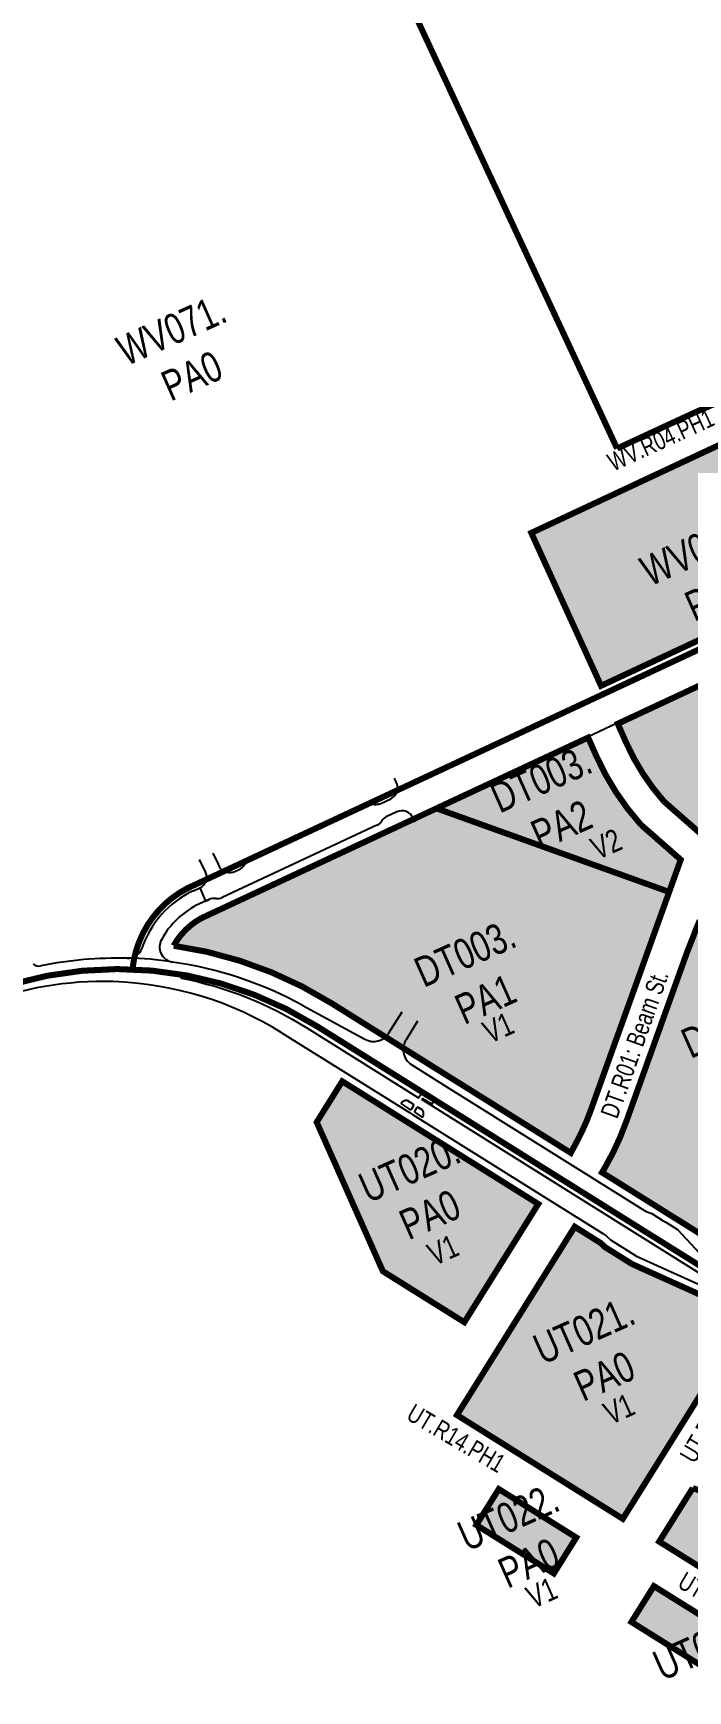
# Model space of a CAD drawing. Extents: x -12122 to 209056, y 8433 to 204611.
# Drawn here: x 33530 to 46513, y 85698 to 118567 of the extents above; entities that cross this region are included whole.
import ezdxf

# ---------------------------------------------------------------- set-up
doc = ezdxf.new("R2010")
doc.units = 0
doc.header["$LTSCALE"] = 1200
doc.header["$MEASUREMENT"] = 0
doc.linetypes.add('DASHED2', pattern=[0.375, 0.25, -0.125])
doc.linetypes.add('HIDDEN2', pattern=[0.1875, 0.125, -0.0625])
for name, color, linetype, true_color in [('a-hatch-2018', 7, 'Continuous', 0xffb689), ('a-hatch-2019', 7, 'Continuous', 0xffb689), ('a-hatch-2020', 7, 'Continuous', 0xffb689), ('a-note-bldgs', 1, 'Continuous', 0xff0000), ('a-site-districts', 7, 'DASHED2', 0x0024c5), ('a-site-parcel-Color', 1, 'HIDDEN2', 0xff0000)]:
    doc.layers.add(name, color=color, linetype=linetype, true_color=true_color)
for name, color, linetype in [('a-note-blocks', 3, 'Continuous'), ('a-note-parcel', 3, 'Continuous'), ('a-note-streets', 4, 'Continuous'), ('a-site-buildable', 4, 'Continuous'), ('a-site-road', 1, 'Continuous'), ('a-site-road-2017', 1, 'Continuous')]:
    doc.layers.add(name, color=color, linetype=linetype)
doc.layers.add('NoPlot', color=193, linetype='Continuous', plot=False)
doc.styles.add('SWISS_LIGHT', font='swissl.ttf', dxfattribs={"width": 0.75})

# ---------------------------------------------------------------- blocks, each defined once
blk = doc.blocks.new('Parkway-flat-1')
at = {"layer": 'a-site-road-2017'}
for p, q in [((22873885.37516592, 27684370.00499186), (22873878.18628204, 27684641.6539177)), ((22873650.01053846, 27684123.69904433), (22873651.28805426, 27683836.74289211)), ((22873651.28805426, 27683836.74289211), (22873725.09993014, 27683837.07149924)), ((22877366.53398477, 27683834.12737157), (22873979.26873785, 27683769.8794904)), ((22877834.14640705, 27683915.00975056), (22877617.97878991, 27683910.9095959)), ((22878080.47517362, 27683583.62155107), (22878078.65462312, 27683679.60428699)), ((22874574.52516352, 27681164.26585317), (22875425.73437494, 27680051.86350881)), ((22873976.95901698, 27680829.37561019), (22875641.68888479, 27678364.77797739)), ((22876070.25184105, 27679209.57617141), (22876485.67484142, 27678594.55113756)), ((22876485.67484142, 27678594.55113756), (22879093.64833512, 27674733.50111178)), ((22875641.68888479, 27678364.77797739), (22875681.9896627, 27678305.11352147)), ((22878175.06229356, 27674614.17181182), (22878218.90306793, 27674549.26646543)), ((22878218.90306793, 27674549.26646543), (22878264.82581073, 27674438.40122415)), ((22879093.64833512, 27674733.50111178), (22879137.48910949, 27674668.59576538)), ((22879137.48910949, 27674668.59576538), (22879224.54522464, 27674582.58859815)), ((22879224.54522464, 27674582.58859815), (22879372.31474361, 27674363.81892642)), ((22878264.82581073, 27674438.40122415), (22878604.05829765, 27673936.17464656)), ((22879372.31474361, 27674363.81892642), (22879405.8987252, 27674314.09854648)), ((22879405.8987252, 27674314.09854648), (22879560.38504048, 27674085.3847988)), ((22878604.05829765, 27673936.17464656), (22879547.26604529, 27672882.79604466)), ((22879560.38504048, 27674085.3847988), (22879770.64758334, 27673476.02827554))]:
    blk.add_line(p, q, dxfattribs=at)
for points in [[(22874166.08548648, 27684649.27284696), (22874172.58536706, 27684403.65953505), (22874173.42659937, 27684371.87158921), (22874179.14415119, 27684325.76990917, 0.3563939587289601), (22874417.89397936, 27684138.26385712), (22874511.48752948, 27684140.03909079, 0.1395991324357555), (22874637.20993203, 27684178.43020296, -0.1395991324223621), (22874762.93233458, 27684216.82131515), (22877358.34150755, 27684266.04968332, -0.1395991324638202), (22877485.42932305, 27684232.45374358, 0.06946277790289031), (22877546.62824873, 27684206.78509932, 0.06946277783230455), (22877612.51713842, 27684198.85780383), (22877828.53439078, 27684202.95510646, 0.2993303519580562), (22878046.10127771, 27684352.00827664, 0.06525546939497533), (22878062.02544925, 27684412.32111002, 0.0174860217974862), (22878062.9811767, 27684543.46240593)], [(22872640.61693363, 27682689.29425066, 0.9888381100089532), (22872599.82603551, 27682629.96930196, -0.09104123553331891), (22874466.10933589, 27680726.92380017), (22875930.06708843, 27678559.56507057), (22876014.59173432, 27678616.65783926), (22876135.49406806, 27678437.66447152), (22876160.354258, 27678454.45646229), (22874659.69587748, 27680676.14970138, 0.09670291240652079), (22872640.61693363, 27682689.29425066)], [(22875677.97567212, 27678418.25011095, 0.4142135623965896), (22875711.29741672, 27678411.79555161), (22875770.96187263, 27678452.0963295, 0.4142135624634478), (22875777.41643197, 27678485.41807411), (22875705.88828035, 27678591.31400146, 0.2679491924790541), (22875651.94350917, 27678617.58112277), (22875589.74441852, 27678613.19100662, 0.5773502692802479), (22875571.54602305, 27678575.81697283), (22875677.97567211, 27678418.25011095)], [(22875970.36786634, 27678499.90061466), (22875995.2280563, 27678516.69260544), (22876116.13038999, 27678337.69923767), (22876200.65503591, 27678394.79200637), (22879450.69297039, 27673583.17905062, 0.08917921745181215), (22880191.27058164, 27672822.41207075, -0.4100224409273067), (22880197.02487307, 27672789.20996399), (22880167.94074642, 27672747.29651631), (22879945.6245752, 27672824.16252534), (22879865.15878106, 27672774.75982837, -0.4015458005671435), (22879832.7134467, 27672781.77903923), (22875970.36786634, 27678499.90061466)], [(22875895.9621578, 27678309.91361486), (22875844.58423669, 27678385.97754882, 0.414210107776573), (22875811.26265053, 27678392.43187358), (22875751.59819461, 27678352.13109569, 0.4142135624923567), (22875745.14363528, 27678318.80935107), (22875831.42289541, 27678191.07471718, 0.5773502691780427), (22875872.88895585, 27678194.00146129), (22875900.18654905, 27678250.06251196, 0.2679451183906036), (22875895.96266842, 27678309.91285889)]]:
    blk.add_lwpolyline(points, format="xyb", dxfattribs=at)
for centre, radius, start, end in [((22873645.45916224, 27684363.65588413), 239.9999999915285, 271.0866261461964, 1.515914716303888), ((22870183.35267505, 27684163.54814617), 180.0000000189661, 204.9508829210542, 257.5526968876071), ((22868494.36876544, 27676511.73598428), 7656.000000462713, 64.6533406076904, 77.55269688760707), ((22868408.27646425, 27677067.96967246), 6720.000000139974, 64.25228532085316, 87.44408619473428), ((22873729.6444832, 27683597.1145301), 239.9999999973845, 59.29829564280124, 91.08499706551065), ((22873974.71736157, 27684009.83633025), 240.0000000344946, 239.2982956428012, 271.0866261461964), ((22877361.98260858, 27684074.08421148), 240.000000101051, 271.0866261461964, 302.8749567878868), ((22877622.53016619, 27683670.95275605), 240.0000000312042, 91.08662614619631, 122.8749567878868), ((22877838.69778331, 27683675.05291075), 239.9999999996346, 1.086626146196325, 91.08662614619631), ((22869793.25893345, 27678882.85608617), 4959.63313694804, 56.08443947574766, 66.48805509728393), ((22868408.27646429, 27677067.96967259), 6719.999999995673, 34.03733675983792, 64.25228532085316), ((22868494.3687656, 27676511.73598473), 7655.999999996497, 37.42318221808784, 57.91915396567949)]:
    blk.add_arc(centre, radius, start, end, dxfattribs=at)
at = {"layer": 'NoPlot'}
for p, q in [((22873512.92996491, 27684124.09945095), (22873650.01053846, 27684123.69904433)), ((22873725.09993014, 27683837.07149924), (22873518.3916164, 27683836.15124318)), ((22875913.1390355, 27679972.31222614), (22876325.41007185, 27680250.7836077)), ((22876526.91396135, 27679952.46132809), (22876167.07023116, 27679709.40234054)), ((22875681.9896627, 27678305.11352147), (22878175.06229356, 27674614.17181182))]:
    blk.add_line(p, q, dxfattribs=at)
for centre, radius, start, end in [((22873551.36252982, 27682173.46614413), 1951.011880977728, 91.12873039052684, 137.9190495363889), ((22873549.79611247, 27682180.44904841), 1656.000000033835, 91.08662614619631, 127.7343402709685), ((22871900.28440433, 27683701.84548748), 299.9999999825789, 244.6533406076904, 284.5944973519369), ((22871900.28440432, 27683701.84548752), 300.0000000187777, 284.5944973519369, 312.5939944002521), ((22872719.92255209, 27683252.85096649), 299.9999999873699, 127.7343402709685, 180.138671971888), ((22872719.92255212, 27683252.85096649), 300.0000000141442, 180.138671971888, 237.9191539656795), ((22875711.635146, 27680270.63450574), 359.9999999852786, 217.4231822180878, 304.037336759838), ((22876368.57412064, 27679411.08006092), 359.9999999854268, 165.0675998300445, 214.0373367598379), ((22876368.57412068, 27679411.08006091), 360.000000023657, 124.0373367598379, 165.0675998300445)]:
    blk.add_arc(centre, radius, start, end, dxfattribs=at)

msp = doc.modelspace()

# ---------------------------------------------------------------- hatches: boundary and pattern name
at = {"layer": 'a-hatch-2018'}
h = msp.add_hatch(color=256, dxfattribs=at)
h.dxf.hatch_style = 1
h.paths.add_polyline_path([(46142.57926280885, 101538.5126003925), (41528.91224062472, 103195.097980439), (41510.4800052665, 103186.4924037169), (36862.56203629215, 101016.4889322344, 0.1417711126693503), (36317.12753534508, 100472.2826517742, -0.105313635586316), (39441.38204214998, 99335.22151375544), (44191.93445440627, 96364.14928255742), (44315.22649523622, 96595.26083300529, 0.03635198706564718), (44590.72756392913, 97216.52601512607)])
at = {"layer": 'a-hatch-2019'}
h = msp.add_hatch(color=256, dxfattribs=at)
h.dxf.hatch_style = 1
h.paths.add_polyline_path([(49248.39664984521, 110800.2816309744, 0.3716452459995082), (49137.66565598387, 110911.2153221667), (48740.51422776946, 110940.921880652, 0.02859710969553609), (48367.51245090607, 110947.4431401475, -0.07702148003754479), (48029.25444636498, 110803.7261816974), (47958.02303843194, 110785.6876487541), (43409.13512340909, 108657.36936419), (44791.98519926333, 105625.7711167568), (50204.02571437797, 108152.5673077558), (49627.80758060674, 109364.4289702038, -0.0930194455899034)])
h = msp.add_hatch(color=256, dxfattribs=at)
h.dxf.hatch_style = 1
h.paths.add_polyline_path([(50556.95343318224, 107410.3144230107), (47358.85760547779, 105917.0011771396), (46728.21978690288, 105622.5322623402), (45123.60473770632, 104873.3752746257), (45288.8905610296, 104501.0909150407, 0.07698071882924015), (46041.31230792004, 103331.0561333738), (46882.45297643817, 102592.4932949215), (46998.38872307066, 102550.8654273133), (51785.29510280074, 104826.9521673729), (51584.23650936596, 105249.8045335338)])
h = msp.add_hatch(color=256, dxfattribs=at)
h.dxf.hatch_style = 1
h.paths.add_polyline_path([(44696.63805280935, 104238.1442160562), (44536.33966551069, 104599.1950385534), (41528.91224062472, 103195.097980439), (46142.57926280885, 101538.5126003925), (46372.24317527063, 102178.1383774536), (45584.28539881233, 102870.0040234066, -0.07901176889512394)])
h = msp.add_hatch(color=256, dxfattribs=at)
h.dxf.hatch_style = 1
h.paths.add_polyline_path([(40956.06957870694, 96972.54954804802), (39659.65800649937, 97783.34629085826), (39153.17591407146, 96973.51417009698), (40465.94747048867, 94016.67063480821), (42080.83319327293, 93006.69501278062), (43547.51199452575, 95351.81959240002)])
h = msp.add_hatch(color=256, dxfattribs=at)
h.dxf.hatch_style = 1
h.paths.add_polyline_path([(46823.59142186595, 93522.84896820113), (45409.99866777677, 94158.68309741285), (44870.32929881674, 94496.20103992966), (44783.37018025358, 94578.89391582887), (44269.87140950887, 94900.04434342633), (41934.41573520919, 91165.80171188802), (45223.40958185572, 89108.81182136858), (45993.2728693295, 90339.77344491886), (46133.83275538035, 90564.51961525116), (47166.68746660343, 92215.98752248271, -0.2379407770324362)])
h = msp.add_hatch(color=256, dxfattribs=at)
h.dxf.hatch_style = 1
h.paths.add_polyline_path([(42764.48921470159, 89698.36786818439), (42319.07699740354, 88986.18252946866), (43855.36251377605, 88025.36474644001), (44300.77473107411, 88737.55008515576)])
h = msp.add_hatch(color=256, dxfattribs=at)
h.dxf.hatch_style = 1
h.paths.add_polyline_path([(51819.47662712872, 89265.59592231721, -0.1539850982201608), (46609.86445560191, 89718.88227592729), (45945.76899683884, 88657.03657239489), (49042.26005991346, 86720.44103290408), (49244.20079383571, 86034.01526213583), (52274.0477603071, 86925.37095728006)])
h = msp.add_hatch(color=256, dxfattribs=at)
h.dxf.hatch_style = 1
h.paths.add_polyline_path([(45839.9292769899, 87774.9379646971), (45394.51705969182, 87062.75262598145), (47472.6988869975, 85763.02413491489), (48385.76259530693, 86031.63985888952, 0.1309574357686498), (48046.12280239121, 86395.14888941291)])
at = {"layer": 'a-hatch-2020'}
h = msp.add_hatch(color=256, dxfattribs=at)
h.dxf.hatch_style = 1
h.paths.add_polyline_path([(50734.30709762097, 99044.99889046748), (46749.55663138575, 100972.1389300481, 0.02221996189976077), (46641.36350803394, 100708.2971592302), (46497.5377311334, 100343.2446752042), (45285.31035408588, 96967.12924766634, -0.04524186427900432), (44872.84043051489, 96079.83587483318, -0.002536316527605427), (44845.02259592155, 96032.42800650747), (44810.65973484445, 95977.18849284384), (46806.9300119585, 94728.6888115497, 0.06144773222319487), (47430.15741508252, 94438.24025462658, -0.2112516564371615), (48620.64855183219, 94672.70917429205), (49069.65670777591, 95601.52227261539), (49067.19527632412, 95602.82100258542, 0.01046705886738894), (49127.51835383293, 95721.21420701993)])

# ---------------------------------------------------------------- linework, layer by layer
at = {"layer": 'a-site-buildable'}
for p, q in [((47958.02303841883, 110785.687648748), (43409.13512340909, 108657.36936419)), ((43409.13512340909, 108657.36936419), (44791.98519926333, 105625.7711167568)), ((45123.6047377063, 104873.3752746257), (46728.21978690288, 105622.5322623402)), ((45100.63245289958, 104875.2398242056), (44535.43651495314, 104610.7978613526)), ((45105.46687674335, 104864.9071343765), (45100.63245289958, 104875.2398242056)), ((45123.60473770631, 104873.3752746257), (45105.46687674335, 104864.9071343765)), ((44540.05387119015, 104600.9291137382), (41528.91224062473, 103195.097980439)), ((44535.43651495314, 104610.7978613526), (44540.05387119015, 104600.9291137382)), ((46142.61126075008, 101538.5011111971), (41528.91224062472, 103195.097980439)), ((46372.24317527063, 102178.1383774536), (44590.72756407596, 97216.526015535)), ((45285.31035410427, 96967.12924771756), (46497.5377311334, 100343.2446752042)), ((40956.06957870693, 96972.54954804799), (39659.65800649936, 97783.34629085823)), ((43547.51199452574, 95351.81959239999), (40956.06957870693, 96972.54954804799)), ((44315.22649522685, 96595.26083298773), (44169.28794993274, 96321.6982960552)), ((44810.65973484444, 95977.18849284385), (44845.02259592153, 96032.42800650746)), ((44810.65973484443, 95977.18849284384), (46806.82193864881, 94728.7564023435)), ((42080.83319327292, 93006.69501278062), (43547.51199452752, 95351.81959240286)), ((41934.41573520919, 91165.80171188802), (44269.87140950887, 94900.04434342631)), ((44783.37018025358, 94578.89391582886), (44269.87140950887, 94900.04434342631)), ((44870.32929881674, 94496.20103992964), (44783.37018025358, 94578.89391582886)), ((45409.99866777678, 94158.68309741284), (44870.32929881674, 94496.20103992964)), ((46823.59142186596, 93522.84896820111), (45409.99866777678, 94158.68309741284)), ((47166.68746660341, 92215.98752248268), (46133.83275538034, 90564.51961525116)), ((45223.40958185571, 89108.81182136857), (41934.41573520919, 91165.80171188802)), ((46133.83275538034, 90564.51961525116), (45993.27286932948, 90339.77344491883)), ((45993.27286932949, 90339.77344491884), (45223.40958185571, 89108.81182136857))]:
    msp.add_line(p, q, dxfattribs=at)
at = {"layer": 'a-site-buildable', "flags": 128}
msp.add_lwpolyline([(44791.98519926333, 105625.7711167568), (50204.02571437694, 108152.5673077554)], dxfattribs=at)
at = {"layer": 'a-site-buildable'}
for points in [[(45123.60473770632, 104873.3752746257), (45288.89056102955, 104501.0909150407, 0.07698071882924715), (46041.31230792004, 103331.0561333738), (46882.45297643822, 102592.4932949215)], [(44536.33966551068, 104599.1950385534), (44696.63805280932, 104238.1442160562, 0.07901176889512693), (45584.28539881232, 102870.0040234066), (46372.24317527063, 102178.1383774536)]]:
    msp.add_lwpolyline(points, format="xyb", dxfattribs=at)
msp.add_lwpolyline([(42080.83319327292, 93006.69501278062), (40465.94747048865, 94016.67063480818), (39153.17591407146, 96973.51417009697), (39659.65800649936, 97783.34629085823)], dxfattribs=at)
msp.add_lwpolyline([(42764.48921470158, 89698.36786818437), (42319.07699740353, 88986.18252946864), (43855.36251377604, 88025.36474644001), (44300.77473107409, 88737.55008515574)], close=True, dxfattribs=at)
for points in [[(51819.4766271287, 89265.5959223172, -0.1539850982201608), (46609.8644556019, 89718.88227592727), (45945.76899683882, 88657.03657239488), (49042.26005991345, 86720.44103290407), (49244.2007938357, 86034.01526213583), (52274.04776030709, 86925.37095728004)], [(45839.92927698989, 87774.9379646971), (45394.5170596918, 87062.75262598143), (47472.69888699749, 85763.02413491487), (48385.76259530693, 86031.63985888951, 0.13095743576864), (48046.12280239123, 86395.14888941287)]]:
    msp.add_lwpolyline(points, format="xyb", close=True, dxfattribs=at)
for centre, radius, start, end in [((40186.05621734133, 98798.06648901623), 4679.999993803875, 331.9212314004749, 340.2488262270791), ((40186.05621886495, 98798.06648838312), 5417.999992156818, 329.8872203141865, 340.2488262221499), ((40186.05621950352, 98798.06648838837), 5417.999991607068, 329.3059406270224, 329.8872203107505)]:
    msp.add_arc(centre, radius, start, end, dxfattribs=at)
at = {"layer": 'a-site-districts', "const_width": 120}
for points in [[(38437.17513133229, 124650.5612017809), (45109.82391614372, 110331.2969230496)], [(36574.35185066488, 101603.6968312888), (50662.21576160802, 108180.9888185108)]]:
    msp.add_lwpolyline(points, dxfattribs=at)
for points in [[(45109.82391614372, 110331.2969230496), (46657.10616693881, 111048.1493337026, -0.1429152432421429), (49121.93836106587, 111475.2917372673), (49691.49716757944, 111411.050002184)], [(36768.68667385084, 101694.427184979, 0.2776292628245146), (35501.44822734049, 100015.7012994697, 0.247700930304108)], [(65574.6436074996, 96317.91826184736, 0.05100180438091063), (62575.53672330736, 95278.08289393557), (58352.84985427, 93312.46583291143, -0.2538934110950201), (46925.70986399925, 94017.4891143121), (39155.0456169378, 98877.38808160275, 0.2381001769701111), (32477.33386221799, 99489.45513972787)]]:
    msp.add_lwpolyline(points, format="xyb", dxfattribs=at)
at = {"layer": 'a-site-parcel-Color', "const_width": 120}
for points in [[(49248.39664984521, 110800.2816309744, 0.3716452459995082), (49137.66565598387, 110911.2153221667), (48740.51422776946, 110940.921880652, 0.02859710969553609), (48367.51245090607, 110947.4431401475, -0.07702148003754479), (48029.25444636498, 110803.7261816974), (47958.02303843194, 110785.6876487541), (43409.13512340909, 108657.36936419), (44791.98519926333, 105625.7711167568), (50204.02571437797, 108152.5673077558), (49627.80758060674, 109364.4289702038, -0.0930194455899034), (49248.39664984521, 110800.2816309744, 0.3716452459995082)], [(50556.95343318224, 107410.3144230107), (47358.85760547779, 105917.0011771396), (46728.21978690288, 105622.5322623402), (45123.60473770632, 104873.3752746257), (45288.8905610296, 104501.0909150407, 0.07698071882924015), (46041.31230792004, 103331.0561333738), (46882.45297643817, 102592.4932949215), (46998.38872307066, 102550.8654273133), (51785.29510280074, 104826.9521673729), (51584.23650936596, 105249.8045335338), (50556.95343318224, 107410.3144230107)], [(44696.63805280935, 104238.1442160562), (44536.33966551069, 104599.1950385534), (41528.91224062472, 103195.097980439), (46142.57926280885, 101538.5126003925), (46372.24317527063, 102178.1383774536), (45584.28539881233, 102870.0040234066, -0.07901176889512394), (44696.63805280935, 104238.1442160562)], [(46142.57926280885, 101538.5126003925), (41528.91224062472, 103195.097980439), (41510.4800052665, 103186.4924037169), (36862.56203629215, 101016.4889322344, 0.1417711126693503), (36317.12753534508, 100472.2826517742, -0.105313635586316), (39441.38204214998, 99335.22151375544), (44191.93445440627, 96364.14928255742), (44315.22649523622, 96595.26083300529, 0.03635198706564718), (44590.72756392913, 97216.52601512607), (46142.57926280885, 101538.5126003925)], [(50734.30709762097, 99044.99889046748), (46749.55663138575, 100972.1389300481, 0.02221996189976077), (46641.36350803394, 100708.2971592302), (46497.5377311334, 100343.2446752042), (45285.31035408588, 96967.12924766634, -0.04524186427900432), (44872.84043051489, 96079.83587483318, -0.002536316527605427), (44845.02259592155, 96032.42800650747), (44810.65973484445, 95977.18849284384), (46806.9300119585, 94728.6888115497, 0.06144773222319487), (47430.15741508252, 94438.24025462658, -0.2112516564371615), (48620.64855183219, 94672.70917429205), (49069.65670777591, 95601.52227261539), (49067.19527632412, 95602.82100258542, 0.01046705886738894), (49127.51835383293, 95721.21420701993), (50734.30709762097, 99044.99889046748)], [(46823.59142186595, 93522.84896820113), (45409.99866777677, 94158.68309741285), (44870.32929881674, 94496.20103992966), (44783.37018025358, 94578.89391582887), (44269.87140950887, 94900.04434342633), (41934.41573520919, 91165.80171188802), (45223.40958185572, 89108.81182136858), (45993.2728693295, 90339.77344491886), (46133.83275538035, 90564.51961525116), (47166.68746660343, 92215.98752248271, -0.2379407770324362), (46823.59142186595, 93522.84896820113)], [(51819.47662712872, 89265.59592231721, -0.1539850982201608), (46609.86445560191, 89718.88227592729), (45945.76899683884, 88657.03657239489), (49042.26005991346, 86720.44103290408), (49244.20079383571, 86034.01526213583), (52274.0477603071, 86925.37095728006), (51819.47662712872, 89265.59592231721, -0.1539850982201608)], [(45839.9292769899, 87774.9379646971), (45394.51705969182, 87062.75262598145), (47472.6988869975, 85763.02413491489), (48385.76259530693, 86031.63985888952, 0.1309574357686498), (48046.12280239121, 86395.14888941291), (45839.9292769899, 87774.9379646971)]]:
    msp.add_lwpolyline(points, format="xyb", close=True, dxfattribs=at)
for points in [[(40956.06957870694, 96972.54954804802), (39659.65800649937, 97783.34629085826), (39153.17591407146, 96973.51417009698), (40465.94747048867, 94016.67063480821), (42080.83319327293, 93006.69501278062), (43547.51199452575, 95351.81959240002), (40956.06957870694, 96972.54954804802)], [(42764.48921470159, 89698.36786818439), (42319.07699740354, 88986.18252946866), (43855.36251377605, 88025.36474644001), (44300.77473107411, 88737.55008515576), (42764.48921470159, 89698.36786818439)]]:
    msp.add_lwpolyline(points, close=True, dxfattribs=at)
at = {"layer": 'a-site-road'}
msp.add_line((41051.51505383661, 97125.1606920585), (44827.82594504579, 94763.39484851062), dxfattribs=at)

# ---------------------------------------------------------------- block references
at = {"layer": 'a-site-buildable', "rotation": 23.94013698842529}
msp.add_blockref('Parkway-flat-1', (-9635277.300599089, -34482551.83462893), dxfattribs=at)

# ---------------------------------------------------------------- texts
at = {"layer": 'a-note-bldgs', "char_height": 450, "attachment_point": 5, "rotation": 23.94013698842527, "style": 'SWISS_LIGHT'}
for s, insert in [('V2', (44894.1416019965, 102488.6309467703)), ('V1', (42753.91739400476, 98846.49813970923)), ('V1', (41656.95598717593, 94439.01210235804)), ('V1', (45147.97736421786, 91287.0305262506)), ('V1', (43614.82455101405, 87641.7905580313))]:
    msp.add_mtext(s, dxfattribs=dict(at, insert=insert))
at = {"layer": 'a-note-blocks', "char_height": 600, "attachment_point": 5, "style": 'SWISS_LIGHT'}
for s, insert, rotation in [('WV071.', (36274.66763643653, 112680.4865303238), 23.940136988425262), ('WV070.', (46657.34045650089, 108311.8588060841), 23.940136988425262), ('DT003.', (43602.58534962402, 103777.9272166354), 23.940136988425266), ('DT003.', (42096.28262136951, 100322.6629947555), 23.940136988425262), ('DT005.', (47389.22333947942, 98911.45211853912), 23.940136988425266), ('UT020.', (40994.93110438877, 96049.5032022707), 23.940136988425266), ('UT021.', (44454.76199414638, 92847.32832858161), 23.940136988425266), ('UT022.', (42955.9100718328, 89142.13037507804), 23.940136988425266), ('UT023.', (46829.16023602673, 86575.90424426358), 23.940136988425262)]:
    msp.add_mtext(s, dxfattribs=dict(at, insert=insert, rotation=rotation))
at = {"layer": 'a-note-parcel', "char_height": 600, "attachment_point": 5, "style": 'SWISS_LIGHT'}
for s, insert, rotation in [('PA0', (36678.82645154221, 111770.1724899112), 23.940136988425266), ('PA0', (47061.49927160657, 107401.5447656715), 23.940136988425266), ('PA2', (44006.7441647297, 102867.6131762228), 23.940136988425262), ('PA1', (42500.44143647519, 99412.34895434289), 23.940136988425266), ('PA0', (41399.08991949445, 95139.18916185811), 23.940136988425262), ('PA0', (44858.92080925206, 91937.01428816901), 23.940136988425262), ('PA0', (43360.06888693848, 88231.81633466543), 23.940136988425262)]:
    msp.add_mtext(s, dxfattribs=dict(at, insert=insert, rotation=rotation))
at = {"layer": 'a-note-streets', "char_height": 360, "attachment_point": 5, "style": 'SWISS_LIGHT'}
for s, insert, rotation in [('WV.R04.PH1', (45978.04531399709, 110499.354374209), 24.59668820509805), ('DT.R01: Beam St.', (45459.10373027623, 98522.04521767795), 70.32183943566284), ('UT.R15.PH1', (47034.94357457757, 91196.87885660678), 59.414663998326674), ('UT.R14.PH1', (41918.42488471605, 90704.26802828908), 329.41466399832666), ('UT.R16.PH1', (47295.98068432898, 87374.04326708421), 329.41466399832666)]:
    msp.add_mtext(s, dxfattribs=dict(at, insert=insert, rotation=rotation))

doc.saveas('drawing.dxf')
